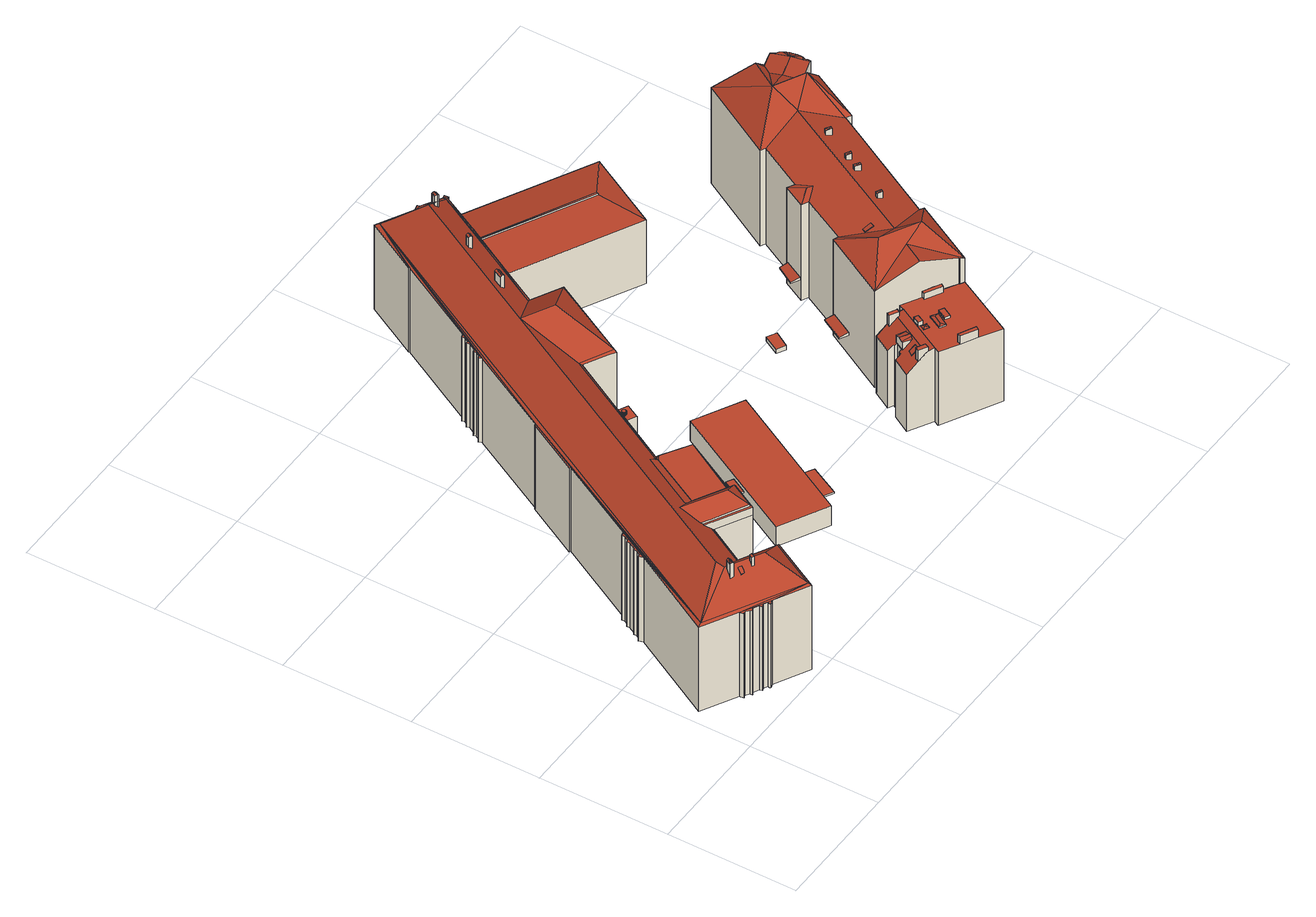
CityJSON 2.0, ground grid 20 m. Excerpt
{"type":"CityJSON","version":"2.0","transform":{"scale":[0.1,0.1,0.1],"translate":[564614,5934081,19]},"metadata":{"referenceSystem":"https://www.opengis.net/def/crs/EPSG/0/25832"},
"CityObjects":{
"building1":{"type":"Building","attributes":{"Grundfläche 2D":"193.928974","Grundhöhe NN":"20.919"},"children":["building1-1","building1-2"],"geometry":[{"type":"Solid","lod":"3","boundaries":[[[[0,1,2,3]],[[0,3,4,5]],[[0,5,6,1]],[[2,1,6,7]],[[3,2,7,4]],[[6,5,4,7]]]],"semantics":{"surfaces":[{"type":"RoofSurface"},{"type":"WallSurface"},{"type":"GroundSurface"}],"values":[[0,1,1,1,1,2]]}}]},
"building1-1":{"type":"BuildingInstallation","parents":["building1"],"geometry":[{"type":"MultiSurface","lod":"3","boundaries":[[[8,9,10,11]],[[12,13,11,10]],[[13,14,8,11]],[[14,15,9,8]],[[15,12,10,9]],[[15,14,13,12]]],"semantics":{"surfaces":[{"type":"RoofSurface"},{"type":"WallSurface"},{"type":"OuterCeilingSurface"}],"values":[0,1,1,1,1,2]}}]},
"building1-2":{"type":"BuildingInstallation","parents":["building1"],"geometry":[{"type":"MultiSurface","lod":"3","boundaries":[[[16,17,18,19]],[[20,21,19,18]],[[21,22,16,19]],[[22,23,17,16]],[[23,20,18,17]],[[23,22,21,20]]],"semantics":{"surfaces":[{"type":"RoofSurface"},{"type":"WallSurface"},{"type":"OuterCeilingSurface"}],"values":[0,1,1,1,1,2]}}]},
"building2":{"type":"Building","attributes":{"Grundfläche 2D":"1509.406279","Grundhöhe NN":"20.647"},"children":["building2-1","building2-2","building2-3","building2-4","building2-5","building2-6","building2-7","building2-8","building2-9","building2-10"],"geometry":[{"type":"Solid","lod":"3","boundaries":[[[[24,25,26,27,28,29,30,31,32,33,34,35,36,37,38]],[[39,40,41,42]],[[43,44,45,39,42,46]],[[40,47,48,49,50,51,46,42,41]],[[51,50,52,53]],[[54,55,56]],[[57,55,54]],[[54,58,59,60,57]],[[61,62,55,57,63,64,65]],[[66,67,68,38,69,70]],[[66,70,71]],[[72,73,74,75]],[[75,74,76]],[[77,73,72]],[[78,79,77,72,80,81,82,83,84,85,86,87,88,89]],[[90,73,77]],[[91,92,73,90]],[[93,94,92,91]],[[95,94,93]],[[96,97,98,99,100,101]],[[102,103,104,105,106,101]],[[96,101,106,107,108,109]],[[110,94,111]],[[112,113,114,106,105]],[[115,116,117]],[[118,119,120,115]],[[115,120,116]],[[121,122,119]],[[119,122,120]],[[123,122,124]],[[122,121,124]],[[125,122,123]],[[126,127,125]],[[127,128,125]],[[128,122,125]],[[129,127,126]],[[130,122,128]],[[131,132,130]],[[132,122,130]],[[133,132,131]],[[134,135,132]],[[132,135,122]],[[136,135,134]],[[137,135,136]],[[138,135,137]],[[139,135,138]],[[140,139,138,141,142,143,144,145,146,147,148,149]],[[150,135,139]],[[150,151,152,153]],[[153,74,150]],[[74,135,150]],[[154,74,153]],[[76,74,154]],[[155,76,154,156,157,158,159,160,161,162,163,164]],[[165,116,120,166]],[[165,166,106,114]],[[167,166,168,135,74]],[[169,94,110,33,32,44,43,46,51,53,25,24,68,67,60,59,107,106,166,167]],[[170,171,168,166,120,122]],[[165,114,116]],[[74,169,167]],[[169,74,73,172]],[[94,169,172,92]],[[172,73,92]],[[111,94,95]],[[117,114,113]],[[116,114,117]],[[122,135,168,171,170]],[[173,174,175,176,177]],[[178,179,180,181,182]],[[183,184,185,179,178]],[[180,179,185]],[[186,187,188,189]],[[190,191,37,36]],[[98,61,65,64,63,69,38,37,191,99]],[[33,110,111,95,190,36,35,34]],[[40,39,31,30]],[[28,27,26,25,53,52,50,49,48,47,40,30,29]],[[39,45,44,32,31]],[[109,108,54,56]],[[58,54,108,107,59]],[[62,61,98,97]],[[55,62,97,96]],[[56,55,96,109]],[[57,60,71,70]],[[60,66,71]],[[60,67,66]],[[38,68,24]],[[63,57,70,69]],[[192,193,174,173]],[[72,75,194,195]],[[80,72,195,196]],[[197,82,81,80,196,198]],[[83,82,197,199]],[[84,83,199,200]],[[85,84,200,201]],[[86,85,201,202]],[[87,86,202,203]],[[88,87,203,204]],[[89,88,204,205]],[[206,79,78,89,205,207]],[[77,79,206,208]],[[90,77,208,209]],[[91,90,209,210]],[[93,91,210,211]],[[95,93,211,212]],[[190,95,212,213]],[[191,190,213,214]],[[100,99,215,216]],[[99,191,214,215]],[[101,100,216,217]],[[175,174,193,218,219,220,105,104,103,102,101,217,221]],[[112,105,220,219,218,222,113]],[[117,113,222,223]],[[115,117,223,224]],[[186,189,184,183,178,182,181,125,123,124,121,119,118,115,224,225]],[[125,181,226,227,126]],[[129,126,227,228]],[[229,128,127,129,228,230]],[[130,128,229,231]],[[131,130,231,232]],[[133,131,232,233]],[[132,133,233,234]],[[134,132,234,235]],[[136,134,235,236]],[[137,136,236,237]],[[138,137,237,238]],[[141,138,238,239]],[[240,142,141,239]],[[143,142,240,241]],[[144,143,241,242]],[[145,144,242,243]],[[146,145,243,244]],[[149,148,245,246]],[[147,146,244,247]],[[148,147,247,245]],[[140,149,246,248]],[[139,140,248,249]],[[150,139,249,250]],[[151,150,250,251]],[[152,151,251,252]],[[153,152,252,253]],[[154,153,253,254]],[[156,154,254,255]],[[157,156,255,256]],[[158,157,256,257]],[[159,158,257,258]],[[160,159,258,259]],[[161,160,259,260]],[[162,161,260,261]],[[163,162,261,262]],[[164,163,262,263]],[[155,164,263,264]],[[75,76,265,194]],[[76,155,264,265]],[[176,175,221,266]],[[177,176,266,267,192,173]],[[187,186,225,268]],[[188,187,268,269]],[[270,185,184,189,188,269]],[[180,185,270,271]],[[181,180,271,226]],[[252,251,250,249,248,246,245,247,244,243,242,241,240,239,238,237,236,235,234,233,232,231,229,230,228,227,226,271,270,269,268,225,224,223,222,218,193,192,267,266,221,217,216,215,214,213,212,211,210,209,208,206,207,205,204,203,202,201,200,199,197,198,196,195,194,265,264,263,262,261,260,259,258,257,256,255,254,253]]]],"semantics":{"surfaces":[{"type":"RoofSurface"},{"type":"WallSurface"},{"type":"GroundSurface"}],"values":[[0,0,0,0,0,0,0,0,0,0,0,0,0,0,0,0,0,0,0,0,0,0,0,0,0,0,0,0,0,0,0,0,0,0,0,0,0,0,0,0,0,0,0,0,0,0,0,0,0,0,0,0,0,0,0,0,0,0,0,0,0,0,0,0,0,0,0,0,0,0,0,0,0,1,1,1,1,1,1,1,1,1,1,1,1,1,1,1,1,1,1,1,1,1,1,1,1,1,1,1,1,1,1,1,1,1,1,1,1,1,1,1,1,1,1,1,1,1,1,1,1,1,1,1,1,1,1,1,1,1,1,1,1,1,1,1,1,1,1,1,1,1,1,1,1,1,1,1,1,1,1,1,1,1,1,1,1,1,1,1,1,1,2]]}}]},
"building2-1":{"type":"BuildingInstallation","parents":["building2"],"geometry":[{"type":"MultiSurface","lod":"3","boundaries":[[[272,273,274,275]],[[276,272,275,277]],[[278,279,275,274]],[[279,280,277,275]],[[280,281,276,277]],[[276,281,282,273,272]],[[282,278,274,273]]],"semantics":{"surfaces":[{"type":"RoofSurface"},{"type":"WallSurface"}],"values":[0,0,1,1,1,1,1]}}]},
"building2-2":{"type":"BuildingInstallation","parents":["building2"],"geometry":[{"type":"MultiSurface","lod":"3","boundaries":[[[283,284,285,286,287,288]],[[289,290,288,287]],[[290,291,292,284,283,288]],[[292,293,285,284]],[[289,287,286,285,293,294]]],"semantics":{"surfaces":[{"type":"RoofSurface"},{"type":"WallSurface"}],"values":[0,1,1,1,1]}}]},
"building2-3":{"type":"BuildingInstallation","parents":["building2"],"geometry":[{"type":"MultiSurface","lod":"3","boundaries":[[[295,296,297,298,299,300,301,302,303,304,305,306,307,308,309,310,311,312,313,314]],[[296,295,315,316]],[[316,317,297,296]],[[317,318,298,297]],[[318,319,299,298]],[[319,320,300,299]],[[320,321,301,300]],[[321,322,302,301]],[[322,323,303,302]],[[323,324,304,303]],[[324,325,305,304]],[[325,326,306,305]],[[326,327,307,306]],[[327,328,308,307]],[[328,329,309,308]],[[329,330,310,309]],[[330,331,311,310]],[[331,332,312,311]],[[332,333,313,312]],[[333,334,314,313]],[[334,315,295,314]]],"semantics":{"surfaces":[{"type":"RoofSurface"},{"type":"WallSurface"}],"values":[0,1,1,1,1,1,1,1,1,1,1,1,1,1,1,1,1,1,1,1,1]}}]},
"building2-4":{"type":"BuildingInstallation","parents":["building2"],"geometry":[{"type":"MultiSurface","lod":"3","boundaries":[[[335,336,337]],[[338,337,339]],[[340,337,338]],[[341,335,337,340]],[[178,183,339,337,336,182]],[[338,339,183,342]],[[342,179,343,341,340,338]],[[336,335,341,343,182]]],"semantics":{"surfaces":[{"type":"RoofSurface"},{"type":"WallSurface"}],"values":[0,0,0,0,1,1,1,1]}}]},
"building2-5":{"type":"BuildingInstallation","parents":["building2"],"geometry":[{"type":"MultiSurface","lod":"3","boundaries":[[[344,345,346,347]],[[347,346,348,349]],[[344,347,349,350]],[[345,344,350,351]],[[346,345,351,348]]],"semantics":{"surfaces":[{"type":"RoofSurface"},{"type":"WallSurface"}],"values":[0,1,1,1,1]}}]},
"building2-6":{"type":"BuildingInstallation","parents":["building2"],"geometry":[{"type":"MultiSurface","lod":"3","boundaries":[[[352,353,354,355]],[[354,353,356,357,358,359]],[[360,361,353,352]],[[361,170,362,357,356,353]],[[363,359,358,357,362,171]],[[363,364,354,359]],[[364,365,355,354]],[[365,360,352,355]]],"semantics":{"surfaces":[{"type":"RoofSurface"},{"type":"WallSurface"}],"values":[0,0,1,1,1,1,1,1]}}]},
"building2-7":{"type":"BuildingInstallation","parents":["building2"],"geometry":[{"type":"MultiSurface","lod":"3","boundaries":[[[366,367,368,369]],[[370,366,369,371]],[[372,373,374,371,369,368]],[[374,375,370,371]],[[370,375,376,367,366]],[[376,372,368,367]]],"semantics":{"surfaces":[{"type":"RoofSurface"},{"type":"WallSurface"}],"values":[0,0,1,1,1,1]}}]},
"building2-8":{"type":"BuildingInstallation","parents":["building2"],"geometry":[{"type":"MultiSurface","lod":"3","boundaries":[[[377,378,379]],[[380,377,379,381]],[[382,380,383]],[[377,380,382]],[[384,381,379,378,385,386]],[[384,387,388,383,380,381]],[[388,389,382,383]],[[382,389,385,378,377]]],"semantics":{"surfaces":[{"type":"RoofSurface"},{"type":"WallSurface"}],"values":[0,0,0,0,1,1,1,1]}}]},
"building2-9":{"type":"BuildingInstallation","parents":["building2"],"geometry":[{"type":"MultiSurface","lod":"3","boundaries":[[[390,220,391,392]],[[393,394,392,391]],[[394,395,390,392]],[[395,219,220,390]],[[219,393,391,220]],[[219,395,394,393]]],"semantics":{"surfaces":[{"type":"RoofSurface"},{"type":"WallSurface"},{"type":"OuterCeilingSurface"}],"values":[0,1,1,1,1,2]}}]},
"building2-10":{"type":"BuildingInstallation","parents":["building2"],"geometry":[{"type":"MultiSurface","lod":"3","boundaries":[[[396,397,398,399]],[[400,401,398,397]],[[401,402,399,398]],[[402,403,396,399]],[[403,400,397,396]],[[400,403,402,401]]],"semantics":{"surfaces":[{"type":"RoofSurface"},{"type":"WallSurface"},{"type":"OuterCeilingSurface"}],"values":[0,1,1,1,1,2]}}]},
"building3":{"type":"Building","attributes":{"Grundfläche 2D":"133.551041","Grundhöhe NN":"19.421"},"children":["building3-1","building3-2","building3-3","building3-4","building3-5","building3-6","building3-7","building3-8","building3-9","building3-10"],"geometry":[{"type":"Solid","lod":"3","boundaries":[[[[404,405,406,407,408,409,410,411]],[[412,413,414,415,410,409,416,417,418,419,420,421]],[[422,423,424,425,426,427,428,429,430,431,407,406,405,404,432,433]],[[409,408,407,431,430,434,435]],[[416,409,435,436]],[[419,418,417,416,436,437]],[[420,419,437,438]],[[421,420,438,439]],[[415,414,413,412,440,441]],[[412,421,439,440]],[[410,415,441,442]],[[443,444,433,432,404,411,410,442,445]],[[422,433,444,446]],[[423,422,446,447]],[[424,423,447,448]],[[425,424,448,449]],[[426,425,449,450]],[[430,429,451,434]],[[427,426,450,452]],[[428,427,452,453]],[[429,428,453,451]],[[439,438,437,436,435,434,451,453,452,450,449,448,447,446,444,443,445,442,441,440]]]],"semantics":{"surfaces":[{"type":"RoofSurface"},{"type":"WallSurface"},{"type":"GroundSurface"}],"values":[[0,0,0,1,1,1,1,1,1,1,1,1,1,1,1,1,1,1,1,1,1,2]]}}]},
"building3-1":{"type":"BuildingInstallation","parents":["building3"],"geometry":[{"type":"MultiSurface","lod":"3","boundaries":[[[454,455,456,457]],[[457,456,458,459]],[[454,457,459,460]],[[455,454,460,461]],[[461,458,456,455]]],"semantics":{"surfaces":[{"type":"RoofSurface"},{"type":"WallSurface"}],"values":[0,1,1,1,1]}}]},
"building3-2":{"type":"BuildingInstallation","parents":["building3"],"geometry":[{"type":"MultiSurface","lod":"3","boundaries":[[[462,463,464,465]],[[466,467,463,462]],[[467,468,464,463]],[[465,464,468,469]],[[462,465,469,466]]],"semantics":{"surfaces":[{"type":"RoofSurface"},{"type":"WallSurface"}],"values":[0,1,1,1,1]}}]},
"building3-3":{"type":"BuildingInstallation","parents":["building3"],"geometry":[{"type":"MultiSurface","lod":"3","boundaries":[[[470,471,472,473]],[[418,474,473,472]],[[470,473,474,475]],[[475,417,471,470]],[[472,471,417,418]]],"semantics":{"surfaces":[{"type":"RoofSurface"},{"type":"WallSurface"}],"values":[0,1,1,1,1]}}]},
"building3-4":{"type":"BuildingInstallation","parents":["building3"],"geometry":[{"type":"MultiSurface","lod":"3","boundaries":[[[476,477,478]],[[479,478,477,480]],[[476,481,482,480,477]],[[479,480,482]],[[483,476,478,484]],[[483,485,486,482,481,476]],[[486,487,479,482]],[[487,484,478,479]]],"semantics":{"surfaces":[{"type":"RoofSurface"},{"type":"WallSurface"}],"values":[0,0,0,0,1,1,1,1]}}]},
"building3-5":{"type":"BuildingInstallation","parents":["building3"],"geometry":[{"type":"MultiSurface","lod":"3","boundaries":[[[488,489,490]],[[488,490,491,492]],[[493,492,491]],[[494,495,496,493,491]],[[497,498,499,495,494,500]],[[501,489,488]],[[491,490,489,501,425,426,502,500,494]],[[502,497,500]]],"semantics":{"surfaces":[{"type":"RoofSurface"},{"type":"WallSurface"}],"values":[0,0,0,0,0,1,1,1]}}]},
"building3-6":{"type":"BuildingInstallation","parents":["building3"],"geometry":[{"type":"MultiSurface","lod":"3","boundaries":[[[503,504,505,506]],[[506,505,507,508]],[[503,506,508,509]],[[504,503,509,510]],[[505,504,510,507]]],"semantics":{"surfaces":[{"type":"RoofSurface"},{"type":"WallSurface"}],"values":[0,1,1,1,1]}}]},
"building3-7":{"type":"BuildingInstallation","parents":["building3"],"geometry":[{"type":"MultiSurface","lod":"3","boundaries":[[[511,512,513]],[[514,513,512,515]],[[511,516,517,518,512]],[[519,515,512,518,517]],[[517,520,521,515,519]],[[521,522,513,514,515]],[[523,511,513]],[[523,524,520,517,516,511]]],"semantics":{"surfaces":[{"type":"RoofSurface"},{"type":"WallSurface"}],"values":[0,0,0,0,1,1,1,1]}}]},
"building3-8":{"type":"BuildingInstallation","parents":["building3"],"geometry":[{"type":"MultiSurface","lod":"3","boundaries":[[[525,526,527,528]],[[414,529,528,527]],[[525,528,529,530]],[[530,413,526,525]],[[527,526,413,414]]],"semantics":{"surfaces":[{"type":"RoofSurface"},{"type":"WallSurface"}],"values":[0,1,1,1,1]}}]},
"building3-9":{"type":"BuildingInstallation","parents":["building3"],"geometry":[{"type":"MultiSurface","lod":"3","boundaries":[[[531,532,533,534,535]],[[432,536,533,532]],[[405,537,534,533,536]],[[537,411,535,534]],[[411,404,432,532,531,535]]],"semantics":{"surfaces":[{"type":"RoofSurface"},{"type":"WallSurface"}],"values":[0,1,1,1,1]}}]},
"building3-10":{"type":"BuildingInstallation","parents":["building3"],"geometry":[{"type":"MultiSurface","lod":"3","boundaries":[[[538,539,540,541]],[[408,542,540,539]],[[538,431,407,408,539]],[[406,543,541,540,542]],[[543,431,538,541]]],"semantics":{"surfaces":[{"type":"RoofSurface"},{"type":"WallSurface"}],"values":[0,1,1,1,1]}}]},
"building4":{"type":"Building","attributes":{"Grundfläche 2D":"4.185885","Grundhöhe NN":"21.039"},"geometry":[{"type":"Solid","lod":"3","boundaries":[[[[544,545,546,547]],[[548,549,547,546]],[[549,550,544,547]],[[550,551,545,544]],[[551,548,546,545]],[[551,550,549,548]]]],"semantics":{"surfaces":[{"type":"RoofSurface"},{"type":"WallSurface"},{"type":"GroundSurface"}],"values":[[0,1,1,1,1,2]]}}]},
"building5":{"type":"Building","attributes":{"Grundfläche 2D":"562.354145","Grundhöhe NN":"19.471"},"children":["building5-1","building5-2","building5-3","building5-4","building5-5","building5-6","building5-7"],"geometry":[{"type":"Solid","lod":"3","boundaries":[[[[552,553,554,555]],[[556,557,558,559,560,554,553]],[[558,561,559]],[[561,562,559]],[[563,564,565,560,559,562]],[[566,565,564,567,568,569]],[[570,565,566]],[[571,560,570]],[[570,560,565]],[[572,560,571]],[[573,560,572]],[[574,560,573]],[[575,560,574]],[[576,560,575]],[[577,554,560,576]],[[555,554,577]],[[578,579,580,581,582,583,584,585,586]],[[561,583,582,563,562]],[[584,583,587]],[[556,588,589,590,591,592,557]],[[592,561,558,557]],[[593,592,591]],[[594,561,593]],[[561,592,593]],[[595,596,561,594]],[[587,583,597]],[[583,596,597]],[[561,596,583]],[[598,599,600,601]],[[602,600,599]],[[602,603,601,600]],[[604,605,596,595,598,601,603]],[[606,607,604]],[[604,607,605]],[[608,607,606]],[[609,610,611,608]],[[607,608,611,612]],[[610,613,614,615,611]],[[616,612,615]],[[612,611,615]],[[617,605,612,616]],[[617,597,596,605]],[[605,607,612]],[[556,553,552,588]],[[582,581,580,579,567,564,563]],[[567,579,578,586,618,566,569,568]],[[618,619,570,566]],[[619,620,571,570]],[[620,621,572,571]],[[621,622,573,572]],[[622,623,574,573]],[[623,624,575,574]],[[624,625,576,575]],[[625,590,577,576]],[[590,589,555,577]],[[552,555,589,588]],[[626,613,610,609,608,627,628]],[[597,617,629,630]],[[631,586,585,584,632,633]],[[618,586,631,634]],[[619,618,634,635]],[[620,619,635,636]],[[621,620,636,637]],[[622,621,637,638]],[[623,622,638,639]],[[624,623,639,640]],[[625,624,640,641]],[[590,625,641,642]],[[591,590,642,643]],[[593,591,643,644]],[[594,593,644,645]],[[595,594,645,646]],[[598,595,646,647]],[[599,598,647,648]],[[599,648,649,602]],[[603,602,649,650]],[[604,603,650,651]],[[606,604,651,652]],[[608,606,652,627]],[[614,613,626,653]],[[615,614,653,654]],[[616,615,654,655]],[[617,616,655,629]],[[587,597,630,656]],[[584,587,656,632]],[[652,651,650,649,648,647,646,645,644,643,642,641,640,639,638,637,636,635,634,631,633,632,656,630,629,655,654,653,626,628,627]]]],"semantics":{"surfaces":[{"type":"RoofSurface"},{"type":"WallSurface"},{"type":"GroundSurface"}],"values":[[0,0,0,0,0,0,0,0,0,0,0,0,0,0,0,0,0,0,0,0,0,0,0,0,0,0,0,0,0,0,0,0,0,0,0,0,0,0,0,0,0,0,0,1,1,1,1,1,1,1,1,1,1,1,1,1,1,1,1,1,1,1,1,1,1,1,1,1,1,1,1,1,1,1,1,1,1,1,1,1,1,1,1,1,1,2]]}}]},
"building5-1":{"type":"BuildingInstallation","parents":["building5"],"geometry":[{"type":"MultiSurface","lod":"3","boundaries":[[[657,658,659]],[[659,658,660]],[[661,658,657]],[[662,660,658,661]],[[657,659,663,664]],[[661,657,664,665]],[[666,660,662,661,665,667]],[[659,660,666,663]]],"semantics":{"surfaces":[{"type":"RoofSurface"},{"type":"WallSurface"}],"values":[0,0,0,0,1,1,1,1]}}]},
"building5-2":{"type":"BuildingInstallation","parents":["building5"],"geometry":[{"type":"MultiSurface","lod":"3","boundaries":[[[668,669,670]],[[670,669,671]],[[672,669,668]],[[673,671,669,672]],[[668,670,674,675]],[[672,668,675,676]],[[677,671,673,672,676,678]],[[670,671,677,674]]],"semantics":{"surfaces":[{"type":"RoofSurface"},{"type":"WallSurface"}],"values":[0,0,0,0,1,1,1,1]}}]},
"building5-3":{"type":"BuildingInstallation","parents":["building5"],"geometry":[{"type":"MultiSurface","lod":"3","boundaries":[[[679,680,681]],[[682,681,680,683]],[[684,680,679]],[[683,680,684]],[[685,686,679,681]],[[684,679,686,687]],[[687,688,683,684]],[[681,682,683,688,689,685]]],"semantics":{"surfaces":[{"type":"RoofSurface"},{"type":"WallSurface"}],"values":[0,0,0,0,1,1,1,1]}}]},
"building5-4":{"type":"BuildingInstallation","parents":["building5"],"geometry":[{"type":"MultiSurface","lod":"3","boundaries":[[[690,691,692]],[[692,691,693]],[[694,691,690]],[[693,691,694]],[[695,696,690,692]],[[696,697,694,690]],[[697,698,693,694]],[[698,695,692,693]]],"semantics":{"surfaces":[{"type":"RoofSurface"},{"type":"WallSurface"}],"values":[0,0,0,0,1,1,1,1]}}]},
"building5-5":{"type":"BuildingInstallation","parents":["building5"],"geometry":[{"type":"MultiSurface","lod":"3","boundaries":[[[699,700,701,702]],[[702,701,703,704]],[[699,702,704,705]],[[700,699,705,706]],[[701,700,706,703]]],"semantics":{"surfaces":[{"type":"RoofSurface"},{"type":"WallSurface"}],"values":[0,1,1,1,1]}}]},
"building5-6":{"type":"BuildingInstallation","parents":["building5"],"geometry":[{"type":"MultiSurface","lod":"3","boundaries":[[[707,708,709,710]],[[711,712,709,708]],[[712,713,710,709]],[[713,714,707,710]],[[714,711,708,707]],[[711,714,713,712]]],"semantics":{"surfaces":[{"type":"RoofSurface"},{"type":"WallSurface"},{"type":"OuterCeilingSurface"}],"values":[0,1,1,1,1,2]}}]},
"building5-7":{"type":"BuildingInstallation","parents":["building5"],"geometry":[{"type":"MultiSurface","lod":"3","boundaries":[[[715,716,717,718]],[[719,720,717,716]],[[720,721,718,717]],[[721,722,715,718]],[[722,719,716,715]],[[719,722,721,720]]],"semantics":{"surfaces":[{"type":"RoofSurface"},{"type":"WallSurface"},{"type":"OuterCeilingSurface"}],"values":[0,1,1,1,1,2]}}]}
},
"vertices":[
[402,131,54],[512,335,54],[439,375,54],[329,170,54],[329,170,19],[402,131,19],[512,335,19],[439,375,19],
[360,253,46],[370,247,46],[383,271,46],[373,277,46],[383,271,44],[373,277,44],[360,253,44],[370,247,44],
[437,149,42],[461,195,41],[443,206,41],[418,160,42],[443,206,39],[418,160,39],[437,149,39],[461,195,39],
[189,220,181],[188,218,181],[197,213,181],[198,212,181],[199,211,181],[200,211,181],[249,184,181],[229,147,181],[168,181,181],[166,178,181],[176,173,181],[177,172,181],[230,143,181],[253,185,181],[191,219,181],[229,147,185],[249,184,185],[247,184,186],[221,176,203],[160,205,199],[164,182,185],[177,175,185],[158,211,203],[244,187,185],[200,211,185],[199,211,185],[198,212,185],[164,213,199],[197,213,185],[184,219,185],[248,304,175],[252,304,175],[249,306,175],[243,300,175],[247,304,175],[243,306,175],[241,301,175],[245,189,173],[296,279,173],[198,215,175],[199,215,175],[202,213,175],[241,301,179],[233,305,183],[186,222,184],[198,215,177],[243,300,177],[241,301,178],[63,57,167],[157,10,170],[16,87,170],[10,86,167],[83,219,168],[106,33,167],[99,32,167],[100,31,167],[64,50,167],[65,51,167],[68,52,167],[74,48,167],[75,44,167],[79,46,167],[88,42,167],[89,37,167],[93,39,167],[99,36,167],[158,5,167],[201,84,167],[197,83,170],[147,113,167],[143,112,170],[179,171,167],[252,304,167],[296,279,167],[245,189,167],[249,188,167],[300,282,167],[253,307,167],[298,389,167],[303,398,167],[309,410,167],[351,487,167],[349,491,170],[247,304,170],[248,304,170],[249,306,170],[176,173,170],[177,172,169],[386,468,167],[396,462,167],[396,466,170],[419,612,167],[461,586,170],[464,588,167],[443,657,168],[463,694,168],[414,611,170],[493,748,168],[520,807,170],[494,751,168],[493,749,168],[524,807,168],[528,808,167],[523,814,167],[522,814,167],[527,815,167],[492,830,168],[491,834,168],[485,832,167],[485,833,167],[430,862,167],[433,855,170],[385,779,167],[386,778,167],[317,651,167],[291,604,167],[289,609,167],[311,649,167],[312,645,167],[308,638,167],[305,638,167],[306,633,167],[300,622,167],[296,621,167],[297,617,167],[293,611,167],[222,476,167],[221,477,167],[176,395,167],[178,394,167],[110,268,168],[81,226,168],[103,266,168],[104,262,168],[100,255,168],[96,254,168],[97,250,168],[91,239,168],[88,238,168],[89,234,168],[85,227,168],[384,549,218],[337,574,218],[83,107,218],[456,793,218],[87,96,210],[473,797,206],[471,796,207],[140,66,210],[328,400,156],[309,410,156],[298,389,156],[317,379,156],[317,380,156],[493,749,142],[660,662,142],[725,700,130],[524,807,130],[494,751,142],[493,748,142],[463,694,130],[664,588,130],[443,657,46],[532,611,46],[551,648,46],[463,694,46],[230,143,167],[253,185,167],[328,400,16],[309,410,16],[10,86,16],[63,57,16],[64,50,16],[68,52,16],[65,51,16],[74,48,16],[75,44,16],[79,46,16],[88,42,16],[89,37,16],[93,39,16],[99,36,16],[100,31,16],[99,32,16],[106,33,16],[158,5,16],[201,84,16],[147,113,16],[179,171,16],[230,143,16],[253,185,16],[249,188,16],[300,282,16],[253,307,16],[351,487,16],[351,487,44],[351,487,46],[298,389,16],[396,462,16],[464,588,16],[419,612,16],[443,657,16],[524,807,16],[528,808,16],[527,815,16],[522,814,16],[523,814,16],[492,830,16],[491,834,16],[485,833,16],[485,832,16],[430,862,16],[385,779,16],[386,778,16],[317,651,16],[311,649,16],[312,645,16],[308,638,16],[305,638,16],[306,633,16],[300,622,16],[297,617,16],[293,611,16],[296,621,16],[289,609,16],[291,604,16],[222,476,16],[221,477,16],[176,395,16],[178,394,16],[110,268,16],[103,266,16],[104,262,16],[100,255,16],[96,254,16],[97,250,16],[91,239,16],[88,238,16],[89,234,16],[85,227,16],[81,226,16],[83,219,16],[317,379,16],[317,380,16],[532,611,16],[551,648,16],[664,588,16],[725,700,16],
[428,710,226],[430,709,224],[433,715,224],[431,716,226],[425,711,224],[428,717,224],[433,715,202],[431,716,204],[428,717,207],[425,711,207],[430,709,202],
[99,81,204],[97,76,199],[102,74,199],[103,76,202],[105,80,206],[100,83,206],[105,80,205],[100,83,205],[99,81,203],[97,76,198],[102,74,198],[103,76,201],
[310,399,162],[309,398,162],[308,397,162],[308,396,162],[308,395,162],[308,394,162],[309,394,162],[309,393,162],[310,393,162],[311,393,162],[312,393,162],[313,393,162],[313,394,162],[314,394,162],[314,395,162],[314,396,162],[314,397,162],[313,398,162],[312,399,162],[311,399,162],[310,399,156],[309,398,156],[308,397,156],[308,396,156],[308,395,156],[308,394,156],[309,394,156],[309,393,156],[310,393,156],[311,393,156],[312,393,156],[313,393,156],[313,394,156],[314,394,156],[314,395,156],[314,396,156],[314,397,156],[313,398,156],[312,399,156],[311,399,156],
[657,665,144],[494,751,144],[493,749,145],[660,660,144],[493,748,144],[660,662,145],[661,663,144],[660,660,142],[661,663,142],
[121,75,218],[118,76,218],[115,71,218],[118,69,218],[115,71,202],[118,69,202],[121,75,208],[118,76,208],
[476,795,224],[474,796,226],[471,790,226],[473,789,224],[473,797,225],[471,798,224],[471,796,224],[468,792,224],[476,795,202],[474,796,204],[471,798,206],[468,792,207],[471,790,204],[473,789,202],
[386,634,226],[389,633,224],[395,645,224],[393,647,226],[384,635,224],[390,648,224],[395,645,202],[393,647,205],[390,648,207],[384,635,207],[389,633,202],
[86,83,226],[88,82,224],[92,90,224],[90,92,226],[92,91,224],[83,84,224],[88,93,224],[92,91,208],[88,82,199],[92,90,207],[90,92,208],[88,93,208],[83,84,198],
[386,468,46],[317,425,46],[352,406,46],[317,425,44],[352,406,44],[386,468,44],
[324,376,44],[335,395,44],[328,399,44],[317,380,44],[335,395,42],[328,399,42],[317,380,42],[324,376,42],
[686,213,133],[683,208,133],[649,145,133],[645,139,133],[648,138,134],[656,133,136],[697,208,136],[688,212,133],[779,174,134],[756,187,135],[730,200,135],[701,216,135],[652,125,136],[681,109,135],[705,96,135],[738,78,134],[786,169,134],[779,173,134],[645,199,106],[653,194,114],[651,192,114],[654,190,117],[648,179,117],[645,181,114],[643,177,114],[636,181,106],[620,153,106],[635,145,122],[675,219,121],[661,227,106],[620,153,4],[656,133,4],[652,125,4],[738,78,4],[786,169,4],[779,173,4],[779,174,4],[701,216,4],[697,208,4],[686,213,4],[661,227,4],[688,212,4],[645,199,4],[653,194,4],[651,192,4],[654,190,4],[648,179,4],[636,181,4],[645,181,4],[643,177,4],
[641,159,122],[649,154,130],[653,161,131],[646,166,122],[653,161,130],[646,166,121],[641,159,121],[649,154,129],
[718,166,139],[710,152,139],[717,148,139],[725,162,139],[718,166,135],[710,152,135],[717,148,135],[725,162,135],
[683,114,150],[681,109,150],[705,96,150],[708,101,150],[708,101,135],[683,114,135],
[703,170,138],[706,164,139],[713,164,138],[701,144,138],[698,151,139],[701,166,138],[692,149,138],[703,170,135],[713,164,135],[701,166,135],[692,149,135],[701,144,135],
[668,185,131],[655,192,131],[654,190,131],[651,185,133],[665,177,132],[665,177,133],[648,179,131],[663,173,132],[663,174,132],[659,170,131],[660,170,131],[662,172,131],[647,177,131],[655,192,117],[647,177,117],
[686,171,143],[691,181,143],[685,184,143],[680,174,143],[685,184,136],[680,174,136],[686,171,135],[691,181,135],
[686,160,136],[684,166,137],[678,164,136],[680,168,136],[682,171,136],[688,164,136],[690,167,136],[687,166,136],[686,169,136],[690,167,135],[682,171,135],[680,168,135],[686,160,135],[688,164,135],
[753,182,146],[756,187,146],[730,200,146],[728,195,146],[728,195,135],[753,182,135],
[686,213,141],[675,219,141],[672,214,141],[685,207,141],[688,212,141],[672,214,121],[685,207,133],
[635,145,142],[648,138,142],[651,144,142],[638,151,142],[651,144,134],[638,151,122],
[652,362,28],[666,385,28],[652,393,28],[639,369,28],[652,393,20],[639,369,20],[652,362,20],[666,385,20],
[949,577,211],[946,576,213],[948,569,214],[951,570,213],[921,569,213],[921,567,213],[913,556,214],[917,537,217],[952,548,217],[874,526,237],[924,518,214],[933,514,213],[962,523,213],[959,531,214],[962,532,213],[965,524,211],[964,527,212],[964,528,212],[964,536,213],[964,541,213],[964,545,213],[963,550,213],[962,555,213],[960,559,213],[958,563,213],[955,567,213],[964,527,178],[965,524,181],[962,523,183],[952,520,194],[948,519,198],[920,501,237],[977,520,177],[965,527,177],[964,528,177],[936,442,177],[949,577,184],[951,570,181],[955,567,177],[957,587,177],[899,568,237],[882,626,177],[815,507,177],[822,503,177],[885,493,201],[928,446,177],[785,433,177],[774,439,177],[782,413,183],[790,408,183],[756,405,177],[766,400,177],[730,331,177],[762,264,201],[723,334,177],[726,265,213],[668,234,177],[701,216,190],[727,202,201],[746,235,201],[782,234,213],[779,174,180],[779,173,180],[786,169,177],[838,266,177],[832,270,177],[962,532,177],[964,536,177],[964,541,177],[964,545,177],[963,550,177],[962,555,177],[960,559,177],[958,563,177],[779,174,5],[668,234,5],[701,216,5],[832,270,5],[928,446,5],[964,528,5],[977,520,5],[965,527,5],[962,532,5],[964,536,5],[964,541,5],[964,545,5],[963,550,5],[962,555,5],[960,559,5],[958,563,5],[955,567,5],[957,587,5],[882,626,5],[815,507,5],[822,503,5],[785,433,5],[774,439,5],[756,405,5],[766,400,5],[730,331,5],[723,334,5],[779,173,5],[786,169,5],[838,266,5],[936,442,5],
[832,370,204],[837,369,204],[834,374,204],[842,369,204],[840,365,204],[841,367,204],[834,374,196],[832,370,196],[840,365,193],[842,369,193],[841,367,193],
[803,317,204],[808,317,204],[806,321,204],[813,317,204],[811,313,204],[812,315,204],[806,321,196],[803,317,196],[811,313,193],[813,317,193],[812,315,193],
[869,439,204],[874,438,204],[872,443,204],[873,442,204],[879,438,204],[877,434,204],[872,443,196],[869,439,196],[877,434,193],[879,438,193],[873,442,196],
[844,391,204],[848,391,204],[846,395,204],[854,391,204],[851,387,204],[846,395,196],[844,391,196],[851,387,193],[854,391,193],
[749,305,189],[746,299,190],[757,293,195],[760,299,195],[757,293,194],[760,299,194],[749,305,188],[746,299,189],
[689,303,42],[702,296,45],[721,331,45],[709,338,42],[702,296,40],[721,331,40],[709,338,40],[689,303,40],
[745,414,42],[757,407,45],[772,436,45],[761,442,42],[757,407,40],[772,436,40],[761,442,40],[745,414,40]
]}
